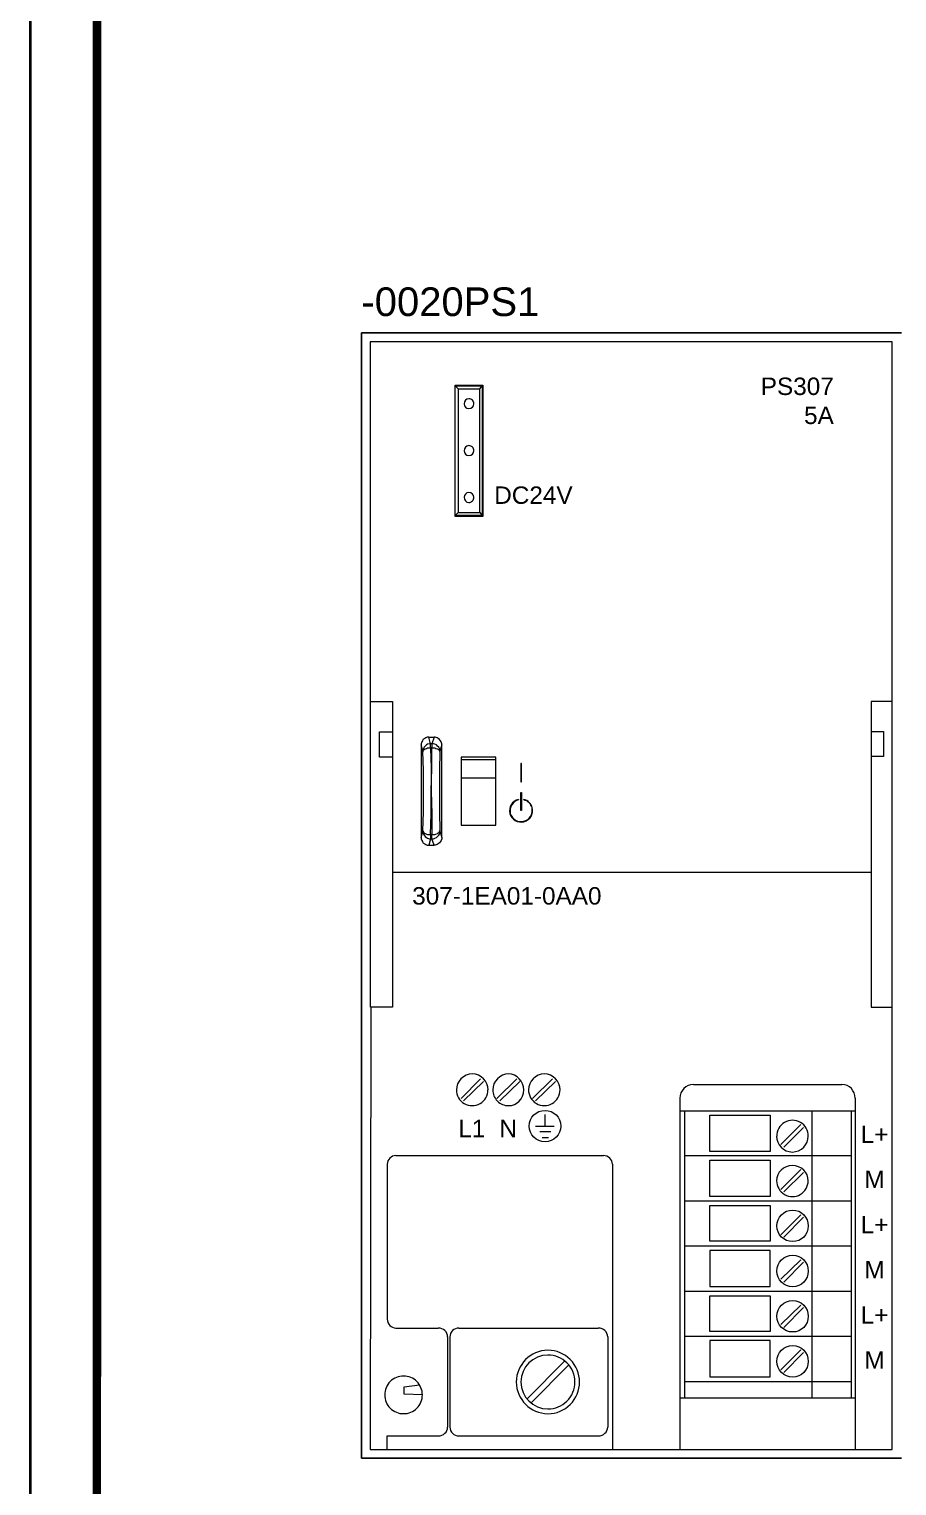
# Model space of a CAD drawing. Header units: millimetres. Extents: x -5035 to 14510, y -7775 to 12.
# Drawn here: x 389.8 to 465.5, y -2295.2 to -2168.1 of the extents above; entities that cross this region are included whole.
import ezdxf
from ezdxf.enums import TextEntityAlignment as Align

# ---------------------------------------------------------------- set-up
doc = ezdxf.new("R2010")
doc.units = ezdxf.units.MM
for name, color, linetype, lineweight in [('Cables eProC', 81, 'Continuous', 25), ('eProC - L2', 41, 'Continuous', 20), ('Textos eProC', 41, 'Continuous', 25)]:
    doc.layers.add(name, color=color, linetype=linetype, lineweight=lineweight)
doc.styles.get("Standard").update_dxf_attribs({"font": 'arial.ttf'})

# ---------------------------------------------------------------- blocks, each defined once
blk = doc.blocks.new('eProC - Rótulo')
at = {"layer": 'eProC - L2', "lineweight": 5, "const_width": 0.233}
blk.add_lwpolyline([(0, 0), (297, 0), (297, -210.0000000000002), (0, -210), (0, 0)], dxfattribs=at)
at = {"layer": 'eProC - L2', "lineweight": 40, "const_width": 0.75}
blk.add_lwpolyline([(5.783499999999549, -203), (291.2505000000001, -203), (291.2850000000003, -14.87246776690426), (5.817999999999756, -14.87246776690426)], close=True, dxfattribs=at)
at = {"layer": 'eProC - L2'}
for tag, p in [('GR', (284.9388241817146, -193.1055635700077)), ('PG', (284.9388241817146, -198.932405996431))]:
    blk.add_attdef(tag, text='', height=3, dxfattribs=at).set_placement(p, align=Align.MIDDLE)
blk.add_attdef('DESCRIPCIÓN', text='', height=1.8, dxfattribs=at).set_placement((216.3124805672701, -199.6093158954159), align=Align.CENTER)

msp = doc.modelspace()

# ---------------------------------------------------------------- linework, layer by layer
at = {"layer": 'eProC - L2'}
for p, q in [((418.7898428465769, -2292.790142321778), (418.7898428465769, -2194.632120113358)), ((418.7898428465769, -2194.632120113358), (465.9227946842197, -2194.632120113358)), ((465.9227946842197, -2194.632120113358), (418.7898428465769, -2194.632120113358)), ((418.7898428465769, -2194.632120113358), (418.7898428465769, -2292.790142321778)), ((465.1036771081103, -2195.399560387991), (419.5572654702609, -2195.399560387991)), ((419.5572654702609, -2195.399560387991), (419.5572654702608, -2253.434743740993)), ((465.1036771081103, -2253.434743740993), (465.1036771081103, -2195.399560387991)), ((426.9778600566055, -2210.650448545584), (426.9778600566055, -2199.18706608142)), ((426.9778600566055, -2199.18706608142), (429.3829914073306, -2199.18706608142)), ((426.9778600566055, -2210.548003849849), (426.9778600566055, -2199.238025210645)), ((426.9778600566055, -2199.238025210645), (429.3320334501536, -2199.238025210645)), ((426.9778600566055, -2199.238025210645), (427.2337026928453, -2199.493873731341)), ((427.2337026928453, -2199.493873731341), (427.2337026928453, -2210.292260616608)), ((427.2337026928453, -2199.493873731341), (429.1272540561263, -2199.493873731341)), ((429.1272540561263, -2199.493873731341), (429.3320334501536, -2199.238025210645)), ((429.1272540561263, -2210.292260616608), (429.1272540561263, -2199.493873731341)), ((429.3320334501536, -2199.238025210645), (429.3320334501536, -2210.548003849849)), ((429.3829914073306, -2199.18706608142), (429.3829914073306, -2210.650448545584)), ((426.9778600566055, -2202.36000888789), (426.9778600566055, -2202.36000888789)), ((426.9778600566055, -2203.332233266538), (426.9778600566055, -2203.332233266538)), ((429.3320334501536, -2202.36000888789), (429.3829914073306, -2202.36000888789)), ((429.3320334501536, -2203.332233266538), (429.3829914073306, -2203.332233266538)), ((426.9778600566055, -2206.454216943783), (426.9778600566055, -2206.454216943783)), ((429.3320334501536, -2206.454216943783), (429.3829914073306, -2206.454216943783)), ((426.9778600566055, -2207.426441322432), (426.9778600566055, -2207.426441322432)), ((429.3320334501536, -2207.426441322432), (429.3829914073306, -2207.426441322432)), ((426.9778600566055, -2208.961743021528), (426.9778600566055, -2208.961743021528)), ((429.3320334501536, -2208.961743021528), (429.3829914073306, -2208.961743021528)), ((427.2337026928453, -2210.292260616608), (426.9778600566055, -2210.548003849849)), ((429.3320334501536, -2210.548003849849), (426.9778600566055, -2210.548003849849)), ((426.9778600566055, -2210.548003849849), (426.9778600566055, -2210.548003849849)), ((429.3829914073306, -2210.650448545584), (426.9778600566055, -2210.650448545584)), ((427.2337026928453, -2210.292260616608), (429.1272540561263, -2210.292260616608)), ((429.1272540561263, -2210.292260616608), (429.3320334501536, -2210.548003849849)), ((429.3320334501536, -2210.548003849849), (429.3829914073306, -2210.548003849849)), ((419.5572654702609, -2226.771537535918), (421.5021959308608, -2226.771537535918)), ((421.5021959308608, -2226.771537535918), (421.5021959308608, -2253.434743740993)), ((465.1036771081103, -2226.771537535918), (463.2622418373967, -2226.771537535918)), ((463.2622418373967, -2226.771537535918), (463.2622418373967, -2253.434743740993)), ((420.3760671912637, -2231.633185866445), (420.3760671912637, -2229.432467438623)), ((420.3760671912637, -2229.432467438623), (421.5021959308608, -2229.432467438623)), ((424.3165702145341, -2229.995544759071), (424.1631699178257, -2230.097989454806)), ((424.41890726903, -2229.944585629845), (424.3165702145341, -2229.995544759071)), ((424.5213496085614, -2229.893100063335), (424.41890726903, -2229.944585629845)), ((424.6747499052698, -2229.893100063335), (424.5213496085614, -2229.893100063335)), ((424.8285713421202, -2230.456177383782), (424.6747499052698, -2229.893100063335)), ((424.6747499052698, -2229.893100063335), (425.1353719355369, -2229.893100063335)), ((425.1353719355369, -2229.893100063335), (424.9310136816516, -2230.456177383782)), ((425.2378142750684, -2229.893100063335), (425.1353719355369, -2229.893100063335)), ((425.3916357119188, -2229.944585629845), (425.2378142750684, -2229.893100063335)), ((425.4936569113081, -2229.995544759071), (425.3916357119188, -2229.944585629845)), ((425.595993965804, -2230.097989454806), (425.4936569113081, -2229.995544759071)), ((463.2622418373967, -2229.381508309398), (464.336149199391, -2229.381508309398)), ((464.336149199391, -2229.381508309398), (464.336149199391, -2231.58222673722)), ((424.0607275782943, -2230.302773558821), (424.0097696211173, -2230.456177383782)), ((424.0097696211173, -2230.456177383782), (424.0097696211173, -2230.558516792061)), ((424.1631699178257, -2231.121594112508), (424.0097696211173, -2230.558516792061)), ((424.0097696211173, -2230.558516792061), (424.0097696211173, -2238.645014645397)), ((424.1121066756132, -2230.200328863085), (424.0607275782943, -2230.302773558821)), ((424.1631699178257, -2230.097989454806), (424.1121066756132, -2230.200328863085)), ((424.2145490151447, -2230.865745591811), (424.1631699178257, -2231.019149416773)), ((424.1631699178257, -2231.121594112508), (424.2145490151447, -2231.019149416773)), ((424.1631699178257, -2231.019149416773), (424.1631699178257, -2231.121594112508)), ((424.1631699178257, -2231.172553241734), (424.1631699178257, -2231.121594112508)), ((424.1631699178257, -2231.121594112508), (424.1631699178257, -2231.121594112508)), ((424.1631699178257, -2231.121594112508), (424.1631699178257, -2231.172553241734)), ((424.2145490151447, -2232.75934050734), (424.1631699178257, -2231.172553241734)), ((424.2655069723216, -2230.763406183532), (424.2145490151447, -2230.865745591811)), ((424.2145490151447, -2231.019149416773), (424.2655069723216, -2230.967769137719)), ((424.367949311853, -2230.660961487797), (424.2655069723216, -2230.763406183532)), ((424.2655069723216, -2230.967769137719), (424.367949311853, -2230.916810008493)), ((424.4703916513844, -2230.558516792061), (424.367949311853, -2230.660961487797)), ((424.367949311853, -2230.916810008493), (424.4703916513844, -2230.865745591811)), ((424.5727287058803, -2230.507557662836), (424.4703916513844, -2230.558516792061)), ((424.4703916513844, -2230.865745591811), (424.5727287058803, -2230.814365312758)), ((424.7261290025887, -2230.456177383782), (424.5727287058803, -2230.507557662836)), ((424.5727287058803, -2230.814365312758), (424.7261290025887, -2230.814365312758)), ((424.8285713421202, -2230.456177383782), (424.7261290025887, -2230.456177383782)), ((424.7261290025887, -2230.814365312758), (424.8285713421202, -2230.814365312758)), ((424.9310136816516, -2230.456177383782), (424.8285713421202, -2230.456177383782)), ((424.8285713421202, -2230.558516792061), (424.8285713421202, -2230.456177383782)), ((424.8285713421202, -2230.814365312758), (424.8285713421202, -2230.558516792061)), ((424.9310136816516, -2230.814365312758), (424.8285713421202, -2230.814365312758)), ((424.8285713421202, -2230.814365312758), (424.8795292992972, -2232.60551553255)), ((424.9310136816516, -2230.456177383782), (424.9310136816516, -2230.558516792061)), ((425.0844139783599, -2230.456177383782), (424.9310136816516, -2230.456177383782)), ((424.9310136816516, -2230.558516792061), (424.9310136816516, -2230.814365312758)), ((424.9310136816516, -2232.60551553255), (424.9310136816516, -2230.814365312758)), ((424.9310136816516, -2230.814365312758), (425.0844139783599, -2230.814365312758)), ((425.1867510328559, -2230.507557662836), (425.0844139783599, -2230.456177383782)), ((425.0844139783599, -2230.814365312758), (425.1867510328559, -2230.814365312758)), ((425.3401513295643, -2230.558516792061), (425.1867510328559, -2230.507557662836)), ((425.1867510328559, -2230.814365312758), (425.2891933723873, -2230.865745591811)), ((425.2891933723873, -2230.865745591811), (425.4425936690957, -2230.916810008493)), ((425.4425936690957, -2230.660961487797), (425.3401513295643, -2230.558516792061)), ((425.5450360086271, -2230.763406183532), (425.4425936690957, -2230.660961487797)), ((425.4425936690957, -2230.916810008493), (425.4936569113081, -2230.967769137719)), ((425.4936569113081, -2230.967769137719), (425.595993965804, -2231.019149416773)), ((425.595993965804, -2230.865745591811), (425.5450360086271, -2230.763406183532)), ((425.6984363053355, -2230.200328863085), (425.595993965804, -2230.097989454806)), ((425.595993965804, -2231.019149416773), (425.595993965804, -2230.865745591811)), ((425.647373063123, -2231.121594112508), (425.595993965804, -2231.019149416773)), ((425.595993965804, -2231.019149416773), (425.595993965804, -2231.121594112508)), ((425.595993965804, -2231.121594112508), (425.647373063123, -2231.172553241734)), ((425.647373063123, -2231.172553241734), (425.595993965804, -2232.75934050734)), ((425.8008786448669, -2230.558516792061), (425.647373063123, -2231.121594112508)), ((425.647373063123, -2231.121594112508), (425.647373063123, -2231.172553241734)), ((425.647373063123, -2231.121594112508), (425.647373063123, -2231.121594112508)), ((425.7498154026544, -2230.302773558821), (425.6984363053355, -2230.200328863085)), ((425.8008786448669, -2230.456177383782), (425.7498154026544, -2230.302773558821)), ((425.8008786448669, -2230.558516792061), (425.8008786448669, -2230.456177383782)), ((425.8008786448669, -2238.645014645397), (425.8008786448669, -2230.558516792061)), ((421.5021959308608, -2231.633185866445), (420.3760671912637, -2231.633185866445)), ((424.8795292992972, -2232.60551553255), (424.8795292992972, -2234.600923419072)), ((424.8795292992972, -2234.600923419072), (424.9310136816516, -2232.60551553255)), ((430.5091201469277, -2231.633185866445), (427.489545329085, -2231.633185866445)), ((427.489545329085, -2231.633185866445), (427.489545329085, -2237.570029708642)), ((427.489545329085, -2231.838075257916), (430.5091201469277, -2231.838075257916)), ((430.5091201469277, -2237.570029708642), (430.5091201469277, -2231.633185866445)), ((432.7608512009444, -2232.196263186893), (432.7094721036254, -2232.196263186893)), ((432.7094721036254, -2232.196263186893), (432.7094721036254, -2233.782524015213)), ((432.7608512009444, -2233.782524015213), (432.7608512009444, -2232.196263186893)), ((464.336149199391, -2231.58222673722), (463.2622418373967, -2231.58222673722)), ((424.2145490151447, -2234.600923419072), (424.2145490151447, -2232.75934050734)), ((425.595993965804, -2232.75934050734), (425.595993965804, -2234.600923419072)), ((427.489545329085, -2233.424336086238), (430.5091201469277, -2233.424336086238)), ((432.7094721036254, -2233.782524015213), (432.7608512009444, -2233.782524015213)), ((424.2145490151447, -2236.443453917919), (424.2145490151447, -2234.600923419072)), ((424.8795292992972, -2234.600923419072), (424.9310136816516, -2236.597173605251)), ((424.8795292992972, -2236.597173605251), (424.8795292992972, -2234.600923419072)), ((425.595993965804, -2234.600923419072), (425.595993965804, -2236.443453917919)), ((432.7094721036254, -2236.290787105157), (432.7094721036254, -2234.704105127008)), ((432.7094721036254, -2234.704105127008), (432.7608512009444, -2234.704105127008)), ((432.7608512009444, -2234.704105127008), (432.7608512009444, -2236.290787105157)), ((432.5050085647046, -2235.317931001766), (432.5050085647046, -2235.369521855734)), ((432.7608512009444, -2236.290787105157), (432.7094721036254, -2236.290787105157)), ((432.9656305949717, -2235.369521855734), (432.9656305949717, -2235.317931001766)), ((424.1631699178257, -2238.030135896068), (424.2145490151447, -2236.443453917919)), ((424.8285713421202, -2238.3891661247), (424.8795292992972, -2236.597173605251)), ((424.9310136816516, -2236.597173605251), (424.9310136816516, -2238.3891661247)), ((425.595993965804, -2236.443453917919), (425.647373063123, -2238.030135896068)), ((427.489545329085, -2237.570029708642), (430.5091201469277, -2237.570029708642)), ((424.0097696211173, -2238.645014645397), (424.1631699178257, -2238.081726750036)), ((424.0097696211173, -2238.645014645397), (424.0097696211173, -2238.747143478762)), ((424.0097696211173, -2238.747143478762), (424.0607275782943, -2238.900863166094)), ((424.0607275782943, -2238.900863166094), (424.1121066756132, -2239.002991999459)), ((424.1631699178257, -2238.030135896068), (424.1631699178257, -2238.081726750036)), ((424.1631699178257, -2238.081726750036), (424.1631699178257, -2238.030135896068)), ((424.1631699178257, -2238.081726750036), (424.1631699178257, -2238.1838555834)), ((424.1631699178257, -2238.081726750036), (424.1631699178257, -2238.081726750036)), ((424.1631699178257, -2238.081726750036), (424.2145490151447, -2238.1838555834)), ((424.1631699178257, -2238.1838555834), (424.2145490151447, -2238.337575270733)), ((424.2145490151447, -2238.1838555834), (424.2655069723216, -2238.235446437368)), ((424.2145490151447, -2238.337575270733), (424.2655069723216, -2238.439704104097)), ((424.2655069723216, -2238.235446437368), (424.367949311853, -2238.285984416765)), ((424.2655069723216, -2238.439704104097), (424.367949311853, -2238.541832937462)), ((424.367949311853, -2238.285984416765), (424.4703916513844, -2238.337575270733)), ((424.367949311853, -2238.541832937462), (424.4703916513844, -2238.645014645397)), ((424.4703916513844, -2238.337575270733), (424.5727287058803, -2238.3891661247)), ((424.4703916513844, -2238.645014645397), (424.5727287058803, -2238.695552624794)), ((424.5727287058803, -2238.3891661247), (424.7261290025887, -2238.3891661247)), ((424.5727287058803, -2238.695552624794), (424.7261290025887, -2238.747143478762)), ((424.8285713421202, -2238.747143478762), (424.6747499052698, -2239.310431374123)), ((424.7261290025887, -2238.3891661247), (424.8285713421202, -2238.3891661247)), ((424.7261290025887, -2238.747143478762), (424.8285713421202, -2238.747143478762)), ((424.9310136816516, -2238.3891661247), (424.8285713421202, -2238.3891661247)), ((424.8285713421202, -2238.3891661247), (424.8285713421202, -2238.645014645397)), ((424.8285713421202, -2238.645014645397), (424.8285713421202, -2238.747143478762)), ((424.8285713421202, -2238.747143478762), (424.9310136816516, -2238.747143478762)), ((424.9310136816516, -2238.645014645397), (424.9310136816516, -2238.3891661247)), ((424.9310136816516, -2238.3891661247), (425.0844139783599, -2238.3891661247)), ((424.9310136816516, -2238.747143478762), (424.9310136816516, -2238.645014645397)), ((425.1353719355369, -2239.310431374123), (424.9310136816516, -2238.747143478762)), ((424.9310136816516, -2238.747143478762), (425.0844139783599, -2238.747143478762)), ((425.0844139783599, -2238.3891661247), (425.1867510328559, -2238.3891661247)), ((425.0844139783599, -2238.747143478762), (425.1867510328559, -2238.695552624794)), ((425.1867510328559, -2238.3891661247), (425.2891933723873, -2238.337575270733)), ((425.1867510328559, -2238.695552624794), (425.3401513295643, -2238.645014645397)), ((425.2891933723873, -2238.337575270733), (425.4425936690957, -2238.285984416765)), ((425.3401513295643, -2238.645014645397), (425.4425936690957, -2238.541832937462)), ((425.4425936690957, -2238.285984416765), (425.4936569113081, -2238.235446437368)), ((425.4425936690957, -2238.541832937462), (425.5450360086271, -2238.439704104097)), ((425.4936569113081, -2238.235446437368), (425.595993965804, -2238.1838555834)), ((425.5450360086271, -2238.439704104097), (425.595993965804, -2238.337575270733)), ((425.595993965804, -2238.081726750036), (425.647373063123, -2238.030135896068)), ((425.595993965804, -2238.1838555834), (425.595993965804, -2238.081726750036)), ((425.595993965804, -2238.1838555834), (425.647373063123, -2238.081726750036)), ((425.595993965804, -2238.337575270733), (425.595993965804, -2238.1838555834)), ((425.647373063123, -2238.030135896068), (425.647373063123, -2238.081726750036)), ((425.647373063123, -2238.081726750036), (425.647373063123, -2238.081726750036)), ((425.647373063123, -2238.081726750036), (425.8008786448669, -2238.645014645397)), ((425.7498154026544, -2238.900863166094), (425.6984363053355, -2239.002991999459)), ((425.8008786448669, -2238.747143478762), (425.7498154026544, -2238.900863166094)), ((425.8008786448669, -2238.645014645397), (425.8008786448669, -2238.747143478762)), ((424.1121066756132, -2239.002991999459), (424.1631699178257, -2239.105120832823)), ((424.1631699178257, -2239.105120832823), (424.3165702145341, -2239.207249666188)), ((424.3165702145341, -2239.207249666188), (424.41890726903, -2239.258840520155)), ((424.41890726903, -2239.258840520155), (424.5213496085614, -2239.310431374123)), ((424.5213496085614, -2239.310431374123), (424.6747499052698, -2239.310431374123)), ((424.6747499052698, -2239.310431374123), (425.1353719355369, -2239.310431374123)), ((425.2378142750684, -2239.310431374123), (425.1353719355369, -2239.310431374123)), ((425.3916357119188, -2239.258840520155), (425.2378142750684, -2239.310431374123)), ((425.4936569113081, -2239.207249666188), (425.3916357119188, -2239.258840520155)), ((425.595993965804, -2239.105120832823), (425.4936569113081, -2239.207249666188)), ((425.6984363053355, -2239.002991999459), (425.595993965804, -2239.105120832823)), ((421.5021959308608, -2241.664658914363), (463.2622418373967, -2241.664658914363)), ((419.6086445675797, -2253.434743740993), (419.5572654702608, -2292.022596759687)), ((421.5021959308608, -2253.434743740993), (419.6086445675797, -2253.434743740993)), ((463.2622418373967, -2253.434743740993), (465.1036771081103, -2253.434743740993)), ((465.1036771081103, -2292.022596759687), (465.1036771081103, -2253.434743740993)), ((427.489545329085, -2261.418691611137), (429.1786331534452, -2259.678289945655)), ((427.6943247231124, -2261.622949277866), (429.4344757896851, -2259.934138466352)), ((430.6115624864591, -2261.418691611137), (432.3511871278542, -2259.678289945655)), ((430.8672998376634, -2261.622949277866), (432.607450904236, -2259.934138466352)), ((433.7330532186556, -2261.418691611137), (435.4732042852282, -2259.678289945655)), ((433.9888958548954, -2261.622949277866), (435.729046921468, -2259.934138466352)), ((447.755861810484, -2260.189986987049), (460.7027626246438, -2260.189986987049)), ((446.5784592586035, -2261.367100757169), (446.5784592586035, -2292.022596759687)), ((461.8798493214179, -2261.367100757169), (461.8798493214179, -2292.022596759687)), ((434.8078028609338, -2262.800063047986), (434.8078028609338, -2263.823457130773)), ((446.5784592586035, -2262.492623673321), (461.8798493214179, -2262.492623673321)), ((446.9877021915516, -2262.492623673321), (446.9877021915516, -2287.518399345936)), ((449.1887911434978, -2266.023964983681), (449.1887911434978, -2262.851653901953)), ((449.1887911434978, -2262.851653901953), (454.4593600201088, -2262.851653901953)), ((454.4593600201088, -2262.851653901953), (454.4593600201088, -2266.023964983681)), ((458.0927465948558, -2262.492623673321), (458.0927465948558, -2287.518399345936)), ((461.5218802007532, -2262.492623673321), (461.5218802007532, -2287.518399345936)), ((433.9888958548954, -2263.823457130773), (435.6266045819366, -2263.823457130773)), ((434.3470755456311, -2264.28461619277), (435.3198039885198, -2264.28461619277)), ((455.380604080643, -2265.410139108923), (457.1209657172867, -2263.669737443442)), ((455.6364467168828, -2265.66598762962), (457.3768083535264, -2263.925585964138)), ((434.551960224694, -2264.796313234165), (435.1150245944925, -2264.796313234165)), ((421.8089965242775, -2266.382995212314), (439.9252872959428, -2266.382995212314)), ((446.9877021915516, -2266.382995212314), (461.5218802007532, -2266.382995212314)), ((454.4593600201088, -2266.023964983681), (449.1887911434978, -2266.023964983681)), ((449.1887911434978, -2269.96487450207), (449.1887911434978, -2266.792563420343)), ((449.1887911434978, -2266.792563420343), (454.4593600201088, -2266.792563420343)), ((454.4593600201088, -2266.792563420343), (454.4593600201088, -2269.96487450207)), ((421.0415739005937, -2267.150540774404), (421.0415739005937, -2280.661027266516)), ((440.6931310597686, -2267.150540774404), (440.6931310597686, -2292.022596759687)), ((455.380604080643, -2269.351048627312), (457.1209657172867, -2267.610646961831)), ((455.6364467168828, -2269.555306294042), (457.3768083535264, -2267.866495482528)), ((446.9877021915516, -2270.323904730703), (461.5218802007532, -2270.323904730703)), ((454.4593600201088, -2269.96487450207), (449.1887911434978, -2269.96487450207)), ((449.1887911434978, -2273.854193166492), (449.1887911434978, -2270.732420064161)), ((449.1887911434978, -2270.732420064161), (454.4593600201088, -2270.732420064161)), ((454.4593600201088, -2270.732420064161), (454.4593600201088, -2273.854193166492)), ((455.380604080643, -2273.291958145702), (457.1209657172867, -2271.55155648022)), ((455.6364467168828, -2273.496215812431), (457.3768083535264, -2271.755814146949)), ((446.9877021915516, -2274.263761374522), (461.5218802007532, -2274.263761374522)), ((454.4593600201088, -2273.854193166492), (449.1887911434978, -2273.854193166492)), ((454.4593600201088, -2274.673329582551), (449.1887911434978, -2274.673329582551)), ((449.1887911434978, -2274.673329582551), (449.1887911434978, -2277.795102684882)), ((454.4593600201088, -2277.795102684882), (454.4593600201088, -2274.673329582551)), ((455.380604080643, -2277.181276810123), (457.1209657172867, -2275.49246599861)), ((455.6364467168828, -2277.43712533082), (457.3768083535264, -2275.696723665339)), ((446.9877021915516, -2278.204670892911), (461.5218802007532, -2278.204670892911)), ((449.1887911434978, -2277.795102684882), (454.4593600201088, -2277.795102684882)), ((449.1887911434978, -2281.736012203271), (449.1887911434978, -2278.61423910094)), ((449.1887911434978, -2278.61423910094), (454.4593600201088, -2278.61423910094)), ((454.4593600201088, -2278.61423910094), (454.4593600201088, -2281.736012203271)), ((455.380604080643, -2281.122186328513), (457.1209657172867, -2279.432322642428)), ((455.6364467168828, -2281.37803484921), (457.3768083535264, -2279.637633183728)), ((421.8089965242775, -2281.428572828606), (425.4936569113081, -2281.428572828606)), ((427.2850817901642, -2281.428572828606), (439.4649811207821, -2281.428572828606)), ((446.9877021915516, -2282.145580411301), (461.5218802007532, -2282.145580411301)), ((454.4593600201088, -2281.736012203271), (449.1887911434978, -2281.736012203271)), ((426.3124586323109, -2282.196118390697), (426.3124586323109, -2290.077937427476)), ((426.5172380263383, -2282.196118390697), (426.5172380263383, -2290.077937427476)), ((440.2834669866784, -2282.196118390697), (440.2834669866784, -2290.077937427476)), ((454.4593600201088, -2282.503557765362), (449.1887911434978, -2282.503557765362)), ((449.1887911434978, -2282.503557765362), (449.1887911434978, -2285.67692172166)), ((454.4593600201088, -2285.67692172166), (454.4593600201088, -2282.503557765362)), ((455.380604080643, -2285.062042972331), (457.1209657172867, -2283.322694181421)), ((436.5478486424709, -2284.29449741024), (433.2214732312115, -2287.621581053872)), ((433.5796529219472, -2287.979558407933), (436.9060283332066, -2284.652474764302)), ((455.6364467168828, -2285.318944367599), (457.3768083535264, -2283.578542702117)), ((449.1887911434978, -2285.67692172166), (454.4593600201088, -2285.67692172166)), ((422.5254611907845, -2286.546596117116), (423.8563693244089, -2286.392876429784)), ((422.5254611907845, -2287.212012845842), (422.5254611907845, -2286.546596117116)), ((424.1121066756132, -2287.262550825239), (422.5254611907845, -2287.212012845842)), ((446.9877021915516, -2286.085437055119), (461.5218802007532, -2286.085437055119)), ((446.5784592586035, -2287.518399345936), (461.8798493214179, -2287.518399345936)), ((421.0415739005937, -2292.022596759687), (421.0415739005937, -2290.845482989567)), ((421.0415739005937, -2290.845482989567), (425.4936569113081, -2290.845482989567)), ((427.2850817901642, -2290.845482989567), (439.4649811207821, -2290.845482989567)), ((419.5572654702608, -2292.022596759687), (465.1036771081103, -2292.022596759687)), ((465.9227946842197, -2292.790142321778), (418.7898428465769, -2292.790142321778)), ((418.7898428465769, -2292.790142321778), (465.9227946842197, -2292.790142321778))]:
    msp.add_line(p, q, dxfattribs=at)
for centre, radius in [((434.8131266302939, -2263.817783615652), 1.37571174016007), ((456.4096323045255, -2272.517665675996), 1.375693770628123), ((456.4096323045242, -2276.458575194386), 1.3756937706294), ((456.4096323045257, -2280.399484712777), 1.375693770627862), ((456.409632304523, -2284.340394231167), 1.375693770630553)]:
    msp.add_circle(centre, radius, dxfattribs=at)
for centre, radius, start, end in [((428.1569867744751, -2200.822656620297), 0.4585865937497017, 359.7438012502012, 90.25488094505981), ((428.1569867744756, -2204.91686467619), 0.4585865937493007, 359.7438012500477, 90.25488094511164), ((428.1567866043406, -2208.963593424493), 0.4587859109009677, 269.7702283896372, 0.2310894150913609), ((428.4561567922212, -2260.656242222819), 1.376284971436528, 179.7878419642687, 0.2046548375421893), ((431.629069762094, -2260.655884739005), 1.376642687491543, 179.8027756412644, 270.2177376755499), ((434.7512408864485, -2260.656152007837), 1.376376462035875, 179.7916115602029, 0.2121580356275608), ((456.4096323045239, -2264.687437493188), 1.375693770629657, 359.7628505702627, 180.2186840200356), ((456.3977010899164, -2268.587702526767), 1.376129003748392, 179.7813159799147, 0.2371494297373636), ((435.0853918712746, -2286.158391071634), 2.785244630819991, 90.44951911020961, 179.5605301453668), ((435.0746661057833, -2286.125524147107), 2.752314473911621, 359.760521940602, 90.23161179122341), ((435.0906564955188, -2286.163982929784), 2.381336952498373, 90.65244112952757, 179.3514391557456), ((435.069576041592, -2286.130938072386), 2.348145461001318, 359.8514051459795, 90.14727704912089), ((422.4524427361021, -2287.241395238377), 1.616207835170704, 89.23657840195516, 180.7500028341733), ((422.4956884240647, -2287.241737305532), 1.616552246771424, 359.262281940569, 90.7695522043987), ((435.0853918712739, -2286.115664746539), 2.785244630819348, 180.4394698546332, 269.5504808898029), ((435.0906564955184, -2286.11007288839), 2.381336952497979, 180.6485608442295, 269.3475588704828), ((435.069576041592, -2286.143117745787), 2.348145461001375, 269.8527229508791, 0.148594854020544), ((435.0746661057839, -2286.148531671067), 2.752314473911017, 269.7683882087642, 0.2394780593980321), ((422.4524427361006, -2287.283706412102), 1.616207835169236, 179.2499971657728, 270.7634215980967), ((422.4952672839215, -2287.283774549436), 1.616136476460527, 269.2451815218047, 0.7524517855148655)]:
    msp.add_arc(centre, radius, start, end, dxfattribs=at)
for points in [[(428.1549467533795, -2200.364074564083), (427.9501673593522, -2200.364074564083), (427.7453879653249, -2200.568542805726), (427.7453879653249, -2200.824707188794)], [(427.7453879653249, -2200.824707188794), (427.7453879653249, -2201.02907014298), (427.9501673593522, -2201.233959534452), (428.1549467533795, -2201.233959534452)], [(428.1549467533795, -2201.233959534452), (428.4107893896194, -2201.233959534452), (428.6155687836467, -2201.02907014298), (428.6155687836467, -2200.824707188794)], [(428.1549467533795, -2204.458282619976), (427.9501673593522, -2204.458282619976), (427.7453879653249, -2204.662750861619), (427.7453879653249, -2204.918915244687)], [(427.7453879653249, -2204.918915244687), (427.7453879653249, -2205.123383486331), (427.9501673593522, -2205.328167590346), (428.1549467533795, -2205.328167590346)], [(428.1549467533795, -2205.328167590346), (428.4107893896194, -2205.328167590346), (428.6155687836467, -2205.123383486331), (428.6155687836467, -2204.918915244687)], [(428.1549467533795, -2208.552174813498), (427.9501673593522, -2208.552174813498), (427.7453879653249, -2208.756958917513), (427.7453879653249, -2208.961743021528)], [(427.7453879653249, -2208.961743021528), (427.7453879653249, -2209.217591542224), (427.9501673593522, -2209.422375646239), (428.1549467533795, -2209.422375646239)], [(428.6155687836467, -2208.961743021528), (428.6155687836467, -2208.756958917513), (428.4107893896194, -2208.552174813498), (428.1549467533795, -2208.552174813498)], [(432.5037451442787, -2235.317931001766), (431.9407860595157, -2235.471650689099), (431.6339854660988, -2235.983347730492), (431.7363225205948, -2236.545582751283)], [(432.5037451442787, -2235.369521855734), (431.9921651568346, -2235.471650689099), (431.6849434232758, -2235.983347730492), (431.7873857628073, -2236.546635625854)], [(433.6808318410528, -2236.03388570989), (433.6298738838758, -2235.675908355828), (433.322652150317, -2235.420059835131), (432.9643671745458, -2235.317931001766)], [(433.6808318410528, -2236.03388570989), (433.5784947865569, -2235.727499209795), (433.322652150317, -2235.420059835131), (432.9643671745458, -2235.369521855734)], [(432.9643671745458, -2237.262590333977), (433.5274315443444, -2237.108870646645), (433.8342321377611, -2236.597173605251), (433.6808318410528, -2236.03388570989)], [(432.9643671745458, -2237.21205235458), (433.4760524470254, -2237.108870646645), (433.7832741805842, -2236.597173605251), (433.6808318410528, -2236.03388570989)], [(431.7363225205948, -2236.545582751283), (431.8897228173032, -2237.057279792677), (432.4527871871017, -2237.415257146739), (432.9643671745458, -2237.262590333977)], [(431.7873857628073, -2236.546635625854), (431.9407860595157, -2237.058332667248), (432.4527871871017, -2237.364719167342), (432.9643671745458, -2237.21205235458)], [(428.4613262066543, -2259.268721737626), (427.6939035829704, -2259.268721737626), (427.0798812559949, -2259.934138466352), (427.0798812559949, -2260.651146049046)], [(429.8432975824912, -2260.651146049046), (429.8432975824912, -2259.934138466352), (429.2291699704803, -2259.268721737626), (428.4613262066543, -2259.268721737626)], [(431.6343013212053, -2259.268721737626), (430.8668786975214, -2259.268721737626), (430.2524352304039, -2259.934138466352), (430.2524352304039, -2260.651146049046)], [(432.9647883146878, -2260.651146049046), (432.9647883146878, -2259.934138466352), (432.3507659877122, -2259.268721737626), (431.6343013212053, -2259.268721737626)], [(434.7567396187213, -2259.268721737626), (433.9888958548954, -2259.268721737626), (433.3748735279199, -2259.934138466352), (433.3748735279199, -2260.651146049046)], [(436.1381845693807, -2260.651146049046), (436.1381845693807, -2259.934138466352), (435.5241622424052, -2259.268721737626), (434.7567396187213, -2259.268721737626)], [(447.755861810484, -2260.189986987049), (447.0904603861895, -2260.189986987049), (446.5784592586035, -2260.753274882411), (446.5784592586035, -2261.367100757169)], [(461.8798493214179, -2261.367100757169), (461.8798493214179, -2260.753274882411), (461.3681640489383, -2260.189986987049), (460.7027626246438, -2260.189986987049)], [(431.6343013212053, -2262.032517485895), (432.3507659877122, -2262.032517485895), (432.9647883146878, -2261.417638736566), (432.9647883146878, -2260.651146049046)], [(455.0215821096233, -2264.693131526229), (455.0215821096233, -2265.410139108923), (455.6364467168828, -2266.075555837649), (456.4029217752474, -2266.075555837649)], [(456.4029217752474, -2266.075555837649), (457.1715025343216, -2266.075555837649), (457.7853142912261, -2265.410139108923), (457.7853142912261, -2264.693131526229)], [(421.8089965242775, -2266.382995212314), (421.3997535913293, -2266.382995212314), (421.0415739005937, -2266.740972566375), (421.0415739005937, -2267.150540774404)], [(440.6931310597686, -2267.150540774404), (440.6931310597686, -2266.740972566375), (440.3348460839974, -2266.382995212314), (439.9252872959428, -2266.382995212314)], [(456.4029217752474, -2267.251616733198), (455.6364467168828, -2267.251616733198), (455.0215821096233, -2267.866495482528), (455.0215821096233, -2268.58245019065)], [(457.7853142912261, -2268.58245019065), (457.7853142912261, -2267.866495482528), (457.1715025343216, -2267.251616733198), (456.4029217752474, -2267.251616733198)], [(421.0415739005937, -2280.661027266516), (421.0415739005937, -2281.070595474545), (421.3997535913293, -2281.428572828606), (421.8089965242775, -2281.428572828606)], [(426.3124586323109, -2282.196118390697), (426.3124586323109, -2281.786550182668), (425.9542789415753, -2281.428572828606), (425.4936569113081, -2281.428572828606)], [(427.2850817901642, -2281.428572828606), (426.8755230021095, -2281.428572828606), (426.5172380263383, -2281.786550182668), (426.5172380263383, -2282.196118390697)], [(440.2834669866784, -2282.196118390697), (440.2834669866784, -2281.786550182668), (439.9252872959428, -2281.428572828606), (439.4649811207821, -2281.428572828606)], [(425.4936569113081, -2290.845482989567), (425.9542789415753, -2290.845482989567), (426.3124586323109, -2290.487505635505), (426.3124586323109, -2290.077937427476)], [(426.5172380263383, -2290.077937427476), (426.5172380263383, -2290.487505635505), (426.8755230021095, -2290.845482989567), (427.2850817901642, -2290.845482989567)], [(439.4649811207821, -2290.845482989567), (439.9252872959428, -2290.845482989567), (440.2834669866784, -2290.487505635505), (440.2834669866784, -2290.077937427476)]]:
    msp.add_open_spline(points, degree=3, dxfattribs=at)

# ---------------------------------------------------------------- block references
at = {"layer": 'Cables eProC'}
msp.add_blockref('eProC - Rótulo', (389.9189344453871, -2139.409849186785), dxfattribs=at)

# ---------------------------------------------------------------- texts
at = {"layer": 'eProC - L2', "char_height": 1.519435853813392}
for s, insert, attachment_point in [('PS307\\P5A', (460.0102964559986, -2198.522976302443), 3), ('DC24V', (437.2239912386047, -2208.018845017779), 3), ('307-1EA01-0AA0', (423.2234727449646, -2242.970913851524), 1), ('L1', (428.4225432061705, -2263.267458781529), 2), ('N', (431.5955183207215, -2263.267458781529), 2), ('L+', (463.5687324746708, -2263.763351268931), 2), ('M', (463.5687324746708, -2267.70426078732), 2), ('L+', (463.5687324746708, -2271.644117431139), 2), ('M', (463.5687324746708, -2275.585026949528), 2), ('L+', (463.5687324746708, -2279.524883593347), 2), ('M', (463.5687324746708, -2283.465793111736), 2)]:
    msp.add_mtext_dynamic_manual_height_columns(s, width=6.722124085295343, gutter_width=9.496474086333702, heights=[0], dxfattribs=dict(at, insert=insert, attachment_point=attachment_point))
at = {"layer": 'Textos eProC', "insert": (418.7898428465769, -2193.191003161458), "char_height": 2.5, "attachment_point": 7}
msp.add_mtext_dynamic_manual_height_columns('-0020PS1', width=18.31215520775731, gutter_width=12.5, heights=[0], dxfattribs=at)

doc.saveas('drawing.dxf')
